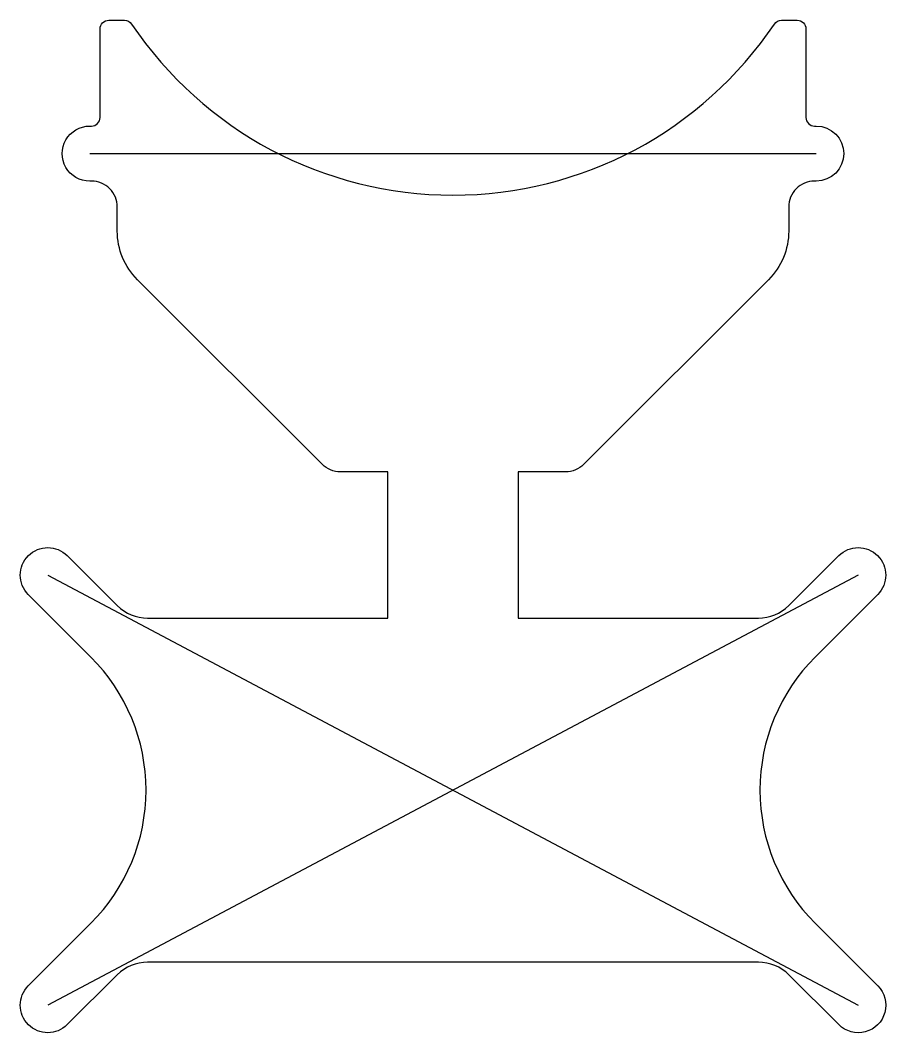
# Model space of a CAD drawing. Header units: millimetres. Extents: x -50 to 50, y -28 to 90.
import ezdxf

# ---------------------------------------------------------------- set-up
doc = ezdxf.new("R2010")
doc.units = ezdxf.units.MM
doc.layers.get('0').update_dxf_attribs({"linetype": 'CONTINUOUS'})

msp = doc.modelspace()

# ---------------------------------------------------------------- linework, layer by layer
for p, q in [((-42.2, 74), (42.2, 74)), ((-47.07, 25), (47.07, -25)), ((47.07, 25), (-47.07, -25))]:
    msp.add_line(p, q)
msp.add_lwpolyline([(7.56, 37), (7.56, 20), (35.48, 20, 0.198911), (39.01, 21.46), (44.81, 27.26, -0.999982), (49.34, 22.74), (42.07, 15.47, 0.414214), (42.07, -15.47), (49.34, -22.74, -1.000005), (44.81, -27.26), (39.02, -21.47, 0.199347), (35.48, -20), (-35.48, -20, 0.198912), (-39.01, -21.46), (-44.81, -27.26, -1), (-49.34, -22.74), (-42.07, -15.47, 0.414214), (-42.07, 15.47), (-49.34, 22.74, -1), (-44.81, 27.26), (-39.01, 21.46, 0.198912), (-35.48, 20), (-7.56, 20), (-7.56, 37), (-13.07, 37, -0.198912), (-15.19, 37.88), (-36.66, 59.34, -0.198915), (-39, 65), (-39, 67.8, 0.414214), (-42, 70.8), (-42.2, 70.8, -1.000008), (-42.2, 77.2), (-42, 77.2, 0.414214), (-41, 78.2), (-41, 88.5, -0.414241), (-40, 89.5), (-38.17, 89.5, -0.249661), (-37.34, 89.06, 0.532575), (37.34, 89.06, -0.252601), (38.18, 89.5), (40, 89.5, -0.414203), (41, 88.5), (41, 78.2, 0.414214), (42, 77.2), (42.2, 77.2, -0.999992), (42.2, 70.8), (42, 70.8, 0.414214), (39, 67.8), (39, 65, -0.198909), (36.66, 59.34), (15.19, 37.88, -0.198912), (13.07, 37)], format="xyb", close=True)

doc.saveas('drawing.dxf')
